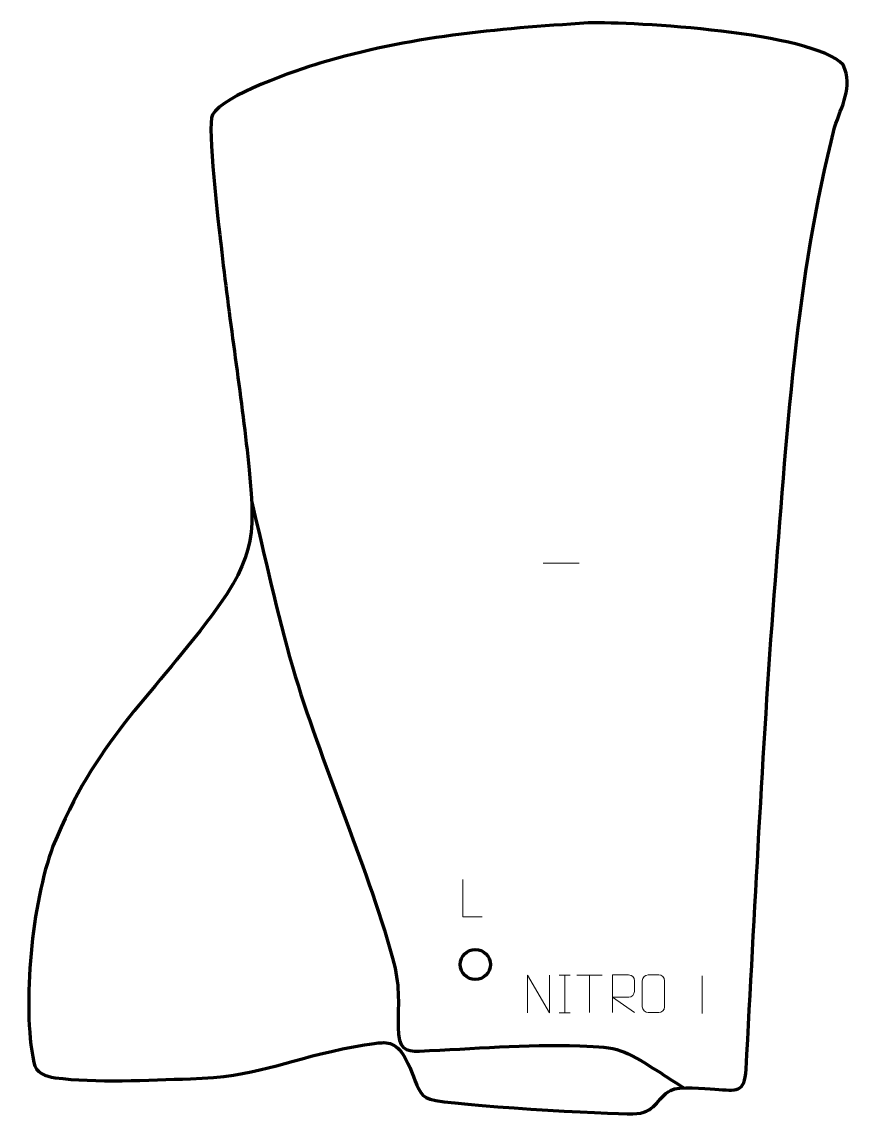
# Model space of a CAD drawing. Header units: millimetres. Extents: x -300 to 253, y -383 to 344.
import ezdxf

# ---------------------------------------------------------------- set-up
doc = ezdxf.new("R2010")
doc.units = ezdxf.units.MM
doc.header["$MEASUREMENT"] = 0
doc.layers.add('layer 2', color=7, linetype='Continuous')
doc.layers.add('layer 3', color=7, linetype='Continuous')

msp = doc.modelspace()

# ---------------------------------------------------------------- linework, layer by layer
at = {"layer": 'layer 2', "color": 142, "lineweight": 200}
msp.add_ellipse((1.3406, -283.2566), major_axis=(0, 10), ratio=1, dxfattribs=at)
at = {"layer": 'layer 2', "color": 140, "lineweight": 158}
msp.add_open_spline([(-147.4352, 24.4566), (-138.5544, -11.8183), (-130.6332, -49.423), (-120.3688, -85.2202), (-120.3688, -85.2202), (-100.8946, -150.3111), (-72.3493, -212.8405), (-53.7016, -279.044), (-53.7016, -279.044), (-48.642, -297.6047), (-50.0512, -306.7246), (-50.0169, -325.1345), (-50.0169, -325.1345), (-49.9906, -339.2341), (-45.0203, -341.2577), (-35.8123, -340.8782), (-35.8123, -340.8782), (0.4147, -339.3851), (34.1688, -336.2386), (70.9174, -337.3684), (70.9174, -337.3684), (97.1552, -338.175), (99.7653, -339.6929), (122.4485, -354.0411), (122.4485, -354.0411), (128.3481, -357.7728), (134.1732, -361.6121), (140.0942, -365.3108)], degree=3, knots=[0, 0, 0, 0, 0.125, 0.125, 0.125, 0.125, 0.25, 0.25, 0.25, 0.25, 0.375, 0.375, 0.375, 0.375, 0.5, 0.5, 0.5, 0.5, 0.625, 0.625, 0.625, 0.625, 0.75, 0.75, 0.75, 0.75, 1, 1, 1, 1], dxfattribs=at)
at = {"layer": 'layer 2', "color": 250, "lineweight": 9}
for points in [[(46.554, -16.1996), (46.554, -16.1996), (70.532, -16.1996), (70.532, -16.1996)], [(57.2035, -290.3773), (57.2035, -290.3773), (64.3716, -290.3773), (64.3716, -290.3773)], [(60.7875, -290.3773), (60.7875, -290.3773), (60.7875, -315.3308), (60.7875, -315.3308)], [(68.8333, -290.2475), (68.8333, -290.2475), (85.8205, -290.2475), (85.8205, -290.2475)], [(77.3271, -315.1775), (77.3271, -315.1775), (77.3271, -290.224), (77.3271, -290.224)], [(152.3626, -290.8244), (152.3626, -290.8244), (152.3626, -315.7985), (152.3626, -315.7985)], [(57.2035, -315.3308), (57.2035, -315.3308), (64.3716, -315.3308), (64.3716, -315.3308)]]:
    msp.add_open_spline(points, degree=3, dxfattribs=at)
for points, knots in [([(5.8809, -251.632), (5.8809, -251.632), (-7.0682, -251.632), (-7.0682, -251.632), (-7.0682, -251.632), (-7.0682, -251.632), (-7.0682, -226.6784), (-7.0682, -226.6784)], [0, 0, 0, 0, 0.33333333, 0.33333333, 0.33333333, 0.33333333, 1, 1, 1, 1]), ([(36.1328, -315.3308), (36.1328, -315.3308), (36.1328, -290.3773), (36.1328, -290.3773), (36.1328, -290.3773), (36.1328, -290.3773), (50.7876, -315.3308), (50.7876, -315.3308), (50.7876, -315.3308), (50.7876, -315.3308), (50.7876, -290.3773), (50.7876, -290.3773)], [0, 0, 0, 0, 0.25, 0.25, 0.25, 0.25, 0.5, 0.5, 0.5, 0.5, 1, 1, 1, 1]), ([(92.5442, -315.1686), (92.5442, -315.1686), (92.5442, -290.2151), (92.5442, -290.2151), (92.5442, -290.2151), (96.139, -290.2151), (99.7345, -290.2151), (103.3297, -290.2151), (103.3297, -290.2151), (105.655, -290.2528), (107.2123, -291.7428), (107.2082, -294.1092), (107.2082, -294.1092), (107.2078, -296.1447), (107.2078, -299.2041), (107.2082, -301.2401), (107.2082, -301.2401), (107.2017, -303.1156), (105.3894, -305.0574), (103.3799, -305.0765), (103.3799, -305.0765), (103.3799, -305.0765), (92.5442, -305.0765), (92.5442, -305.0765), (92.5442, -305.0765), (92.5442, -305.0765), (107.1989, -315.1686), (107.1989, -315.1686)], [0, 0, 0, 0, 0.125, 0.125, 0.125, 0.125, 0.25, 0.25, 0.25, 0.25, 0.375, 0.375, 0.375, 0.375, 0.5, 0.5, 0.5, 0.5, 0.625, 0.625, 0.625, 0.625, 0.75, 0.75, 0.75, 0.75, 1, 1, 1, 1]), ([(116.3566, -290.2154), (118.6823, -290.2154), (121.0084, -290.2154), (123.3345, -290.2154), (123.3345, -290.2154), (125.2811, -290.1798), (127.2725, -291.6714), (127.2992, -294.109), (127.2992, -294.109), (127.2988, -299.8559), (127.2988, -305.6032), (127.2992, -311.3509), (127.2992, -311.3509), (127.1594, -313.6743), (125.4822, -315.1539), (123.3345, -315.1647), (123.3345, -315.1647), (121.0026, -315.1643), (118.6707, -315.1643), (116.3392, -315.1647), (116.3392, -315.1647), (114.4142, -315.2701), (112.4421, -313.3856), (112.4533, -311.3683), (112.4533, -311.3683), (112.4536, -305.5982), (112.4536, -299.8285), (112.4533, -294.0592), (112.4533, -294.0592), (112.4575, -291.9211), (114.2042, -290.2019), (116.3566, -290.2154)], [0, 0, 0, 0, 0.11111111, 0.11111111, 0.11111111, 0.11111111, 0.22222222, 0.22222222, 0.22222222, 0.22222222, 0.33333333, 0.33333333, 0.33333333, 0.33333333, 0.44444444, 0.44444444, 0.44444444, 0.44444444, 0.55555556, 0.55555556, 0.55555556, 0.55555556, 0.66666667, 0.66666667, 0.66666667, 0.66666667, 0.77777778, 0.77777778, 0.77777778, 0.77777778, 1, 1, 1, 1])]:
    msp.add_open_spline(points, degree=3, knots=knots, dxfattribs=at)
at = {"layer": 'layer 3', "color": 242, "lineweight": 158}
msp.add_open_spline([(76.477, 343.3547), (106.7495, 344.1103), (225.6948, 337.3523), (246.1644, 315.4721), (246.1644, 315.4721), (252.7118, 300.1762), (244.9775, 288.5497), (240.4081, 273.7083), (240.4081, 273.7083), (214.6265, 174.1823), (208.4186, 65.0467), (200.1909, -37.3998), (200.1909, -37.3998), (192.2703, -142.4766), (187.3779, -247.7129), (181.4627, -352.9104), (181.4627, -352.9104), (180.5419, -369.2873), (175.3185, -367.0651), (160.6771, -366.3065), (160.6771, -366.3065), (153.6247, -365.8704), (137.1336, -363.8144), (131.291, -367.0333), (131.291, -367.0333), (121.686, -372.3251), (121.7081, -382.366), (106.1261, -382.615), (106.1261, -382.615), (90.922, -382.858), (-14.387, -377.2014), (-28.7313, -372.9148), (-28.7313, -372.9148), (-36.2439, -370.6698), (-37.3584, -363.484), (-41.1256, -354.3859), (-41.1256, -354.3859), (-47.5569, -338.854), (-52.5526, -334.8995), (-60.9657, -335.2821), (-60.9657, -335.2821), (-66.3254, -335.5258), (-77.5998, -337.5095), (-87.0727, -339.4699), (-87.0727, -339.4699), (-127.9077, -347.9209), (-144.3025, -357.9858), (-188.236, -359.3251), (-188.236, -359.3251), (-215.786, -360.1645), (-251.7461, -362.1331), (-278.1661, -358.6117), (-278.1661, -358.6117), (-284.5818, -357.7565), (-291.0292, -355.4672), (-292.455, -348.4237), (-292.455, -348.4237), (-300.3571, -309.3872), (-293.6529, -241.99), (-279.6414, -204.5596), (-279.6414, -204.5596), (-251.2626, -134.8315), (-216.868, -107.7601), (-173.8709, -50.8899), (-173.8709, -50.8899), (-143.6804, -10.2259), (-144.945, 5.7484), (-150.0777, 54.7677), (-150.0777, 54.7677), (-155.1711, 101.6528), (-162.7251, 148.0922), (-167.8034, 195.1213), (-167.8034, 195.1213), (-169.2702, 208.5554), (-177.5299, 274.4276), (-173.4747, 282.2906), (-173.4747, 282.2906), (-166.8804, 295.0769), (-117.0894, 312.1034), (-102.2149, 316.5941), (-102.2149, 316.5941), (-42.8569, 334.3198), (14.8702, 339.4681), (76.477, 343.3547)], degree=3, knots=[0, 0, 0, 0, 0.04545455, 0.04545455, 0.04545455, 0.04545455, 0.09090909, 0.09090909, 0.09090909, 0.09090909, 0.13636364, 0.13636364, 0.13636364, 0.13636364, 0.18181818, 0.18181818, 0.18181818, 0.18181818, 0.22727273, 0.22727273, 0.22727273, 0.22727273, 0.27272727, 0.27272727, 0.27272727, 0.27272727, 0.31818182, 0.31818182, 0.31818182, 0.31818182, 0.36363636, 0.36363636, 0.36363636, 0.36363636, 0.40909091, 0.40909091, 0.40909091, 0.40909091, 0.45454545, 0.45454545, 0.45454545, 0.45454545, 0.5, 0.5, 0.5, 0.5, 0.54545455, 0.54545455, 0.54545455, 0.54545455, 0.59090909, 0.59090909, 0.59090909, 0.59090909, 0.63636364, 0.63636364, 0.63636364, 0.63636364, 0.68181818, 0.68181818, 0.68181818, 0.68181818, 0.72727273, 0.72727273, 0.72727273, 0.72727273, 0.77272727, 0.77272727, 0.77272727, 0.77272727, 0.81818182, 0.81818182, 0.81818182, 0.81818182, 0.86363636, 0.86363636, 0.86363636, 0.86363636, 0.90909091, 0.90909091, 0.90909091, 0.90909091, 1, 1, 1, 1], dxfattribs=at)

doc.saveas('drawing.dxf')
